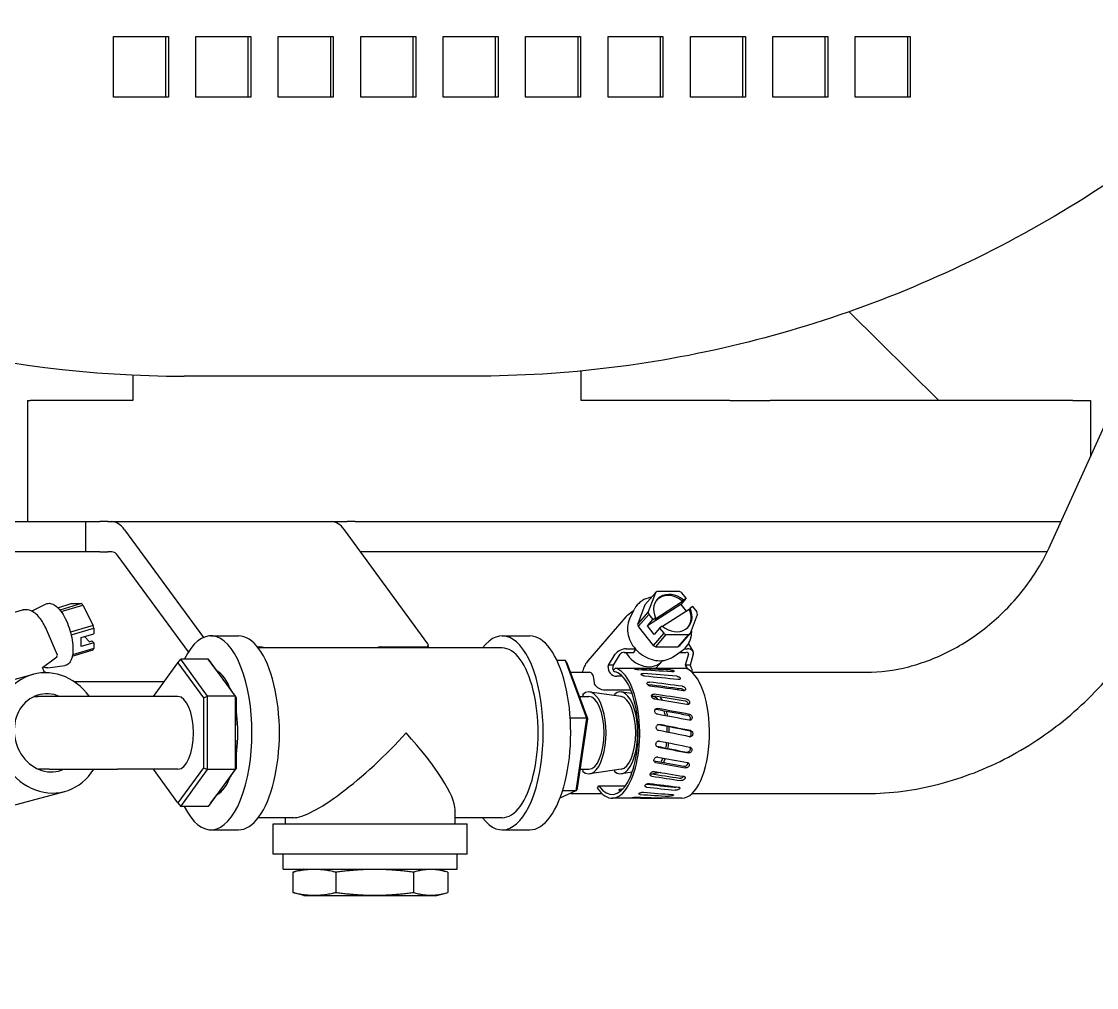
# Model space of a CAD drawing. Header units: millimetres. Extents: x -4172 to 126100, y -2 to 142133.
# Drawn here: x 100398.2 to 100575.4, y 43460.7 to 43620.1 of the extents above; entities that cross this region are included whole.
import ezdxf

# ---------------------------------------------------------------- set-up
doc = ezdxf.new("R2010")
doc.units = ezdxf.units.MM
doc.header["$LTSCALE"] = 100
doc.layers.add('Visible', color=7, linetype='Continuous', lineweight=25)

msp = doc.modelspace()

# ---------------------------------------------------------------- linework, layer by layer
at = {"layer": 'Visible'}
for p, q in [((100567.86, 43533.73), (100679.23, 43780.19)), ((100413.32, 43617.58), (100422.38, 43617.58)), ((100413.32, 43607.58), (100413.32, 43617.58)), ((100421.96, 43607.58), (100421.96, 43617.58)), ((100422.38, 43617.58), (100422.38, 43607.58)), ((100426.92, 43607.58), (100426.92, 43617.58)), ((100426.92, 43617.58), (100435.98, 43617.58)), ((100435.56, 43607.58), (100435.56, 43617.58)), ((100435.98, 43617.58), (100435.98, 43607.58)), ((100440.51, 43617.58), (100449.57, 43617.58)), ((100440.51, 43607.58), (100440.51, 43617.58)), ((100449.15, 43607.58), (100449.15, 43617.58)), ((100449.57, 43617.58), (100449.57, 43607.58)), ((100454.11, 43617.58), (100463.17, 43617.58)), ((100454.11, 43607.58), (100454.11, 43617.58)), ((100462.75, 43607.58), (100462.75, 43617.58)), ((100463.17, 43617.58), (100463.17, 43607.58)), ((100467.7, 43617.58), (100476.76, 43617.58)), ((100467.7, 43607.58), (100467.7, 43617.58)), ((100476.34, 43607.58), (100476.34, 43617.58)), ((100476.76, 43617.58), (100476.76, 43607.58)), ((100481.29, 43617.58), (100490.36, 43617.58)), ((100481.29, 43607.58), (100481.29, 43617.58)), ((100489.94, 43607.58), (100489.94, 43617.58)), ((100490.36, 43617.58), (100490.36, 43607.58)), ((100494.89, 43607.58), (100494.89, 43617.58)), ((100494.89, 43617.58), (100503.95, 43617.58)), ((100503.53, 43607.58), (100503.53, 43617.58)), ((100503.95, 43617.58), (100503.95, 43607.58)), ((100508.48, 43607.58), (100508.48, 43617.58)), ((100508.48, 43617.58), (100517.55, 43617.58)), ((100517.12, 43607.58), (100517.12, 43617.58)), ((100517.55, 43617.58), (100517.55, 43607.58)), ((100522.08, 43607.58), (100522.08, 43617.58)), ((100522.08, 43617.58), (100531.14, 43617.58)), ((100530.72, 43607.58), (100530.72, 43617.58)), ((100531.14, 43617.58), (100531.14, 43607.58)), ((100535.67, 43617.58), (100544.74, 43617.58)), ((100535.67, 43607.58), (100535.67, 43617.58)), ((100544.31, 43607.58), (100544.31, 43617.58)), ((100544.74, 43617.58), (100544.74, 43607.58)), ((100422.38, 43607.58), (100413.32, 43607.58)), ((100435.98, 43607.58), (100426.92, 43607.58)), ((100449.57, 43607.58), (100440.51, 43607.58)), ((100463.17, 43607.58), (100454.11, 43607.58)), ((100476.76, 43607.58), (100467.7, 43607.58)), ((100490.36, 43607.58), (100481.29, 43607.58)), ((100503.95, 43607.58), (100494.89, 43607.58)), ((100517.55, 43607.58), (100508.48, 43607.58)), ((100531.14, 43607.58), (100522.08, 43607.58)), ((100544.74, 43607.58), (100535.67, 43607.58)), ((100534.66, 43572.21), (100549.45, 43557.58)), ((100490.47, 43557.58), (100490.47, 43562.43)), ((100416.51, 43561.78), (100416.51, 43557.58)), ((100472.73, 43561.58), (100424.97, 43561.58)), ((100399.14, 43557.58), (100399.6, 43557.58)), ((100399.14, 43557.58), (100399.14, 43537.58)), ((100416.51, 43557.58), (100399.6, 43557.58)), ((100514.98, 43557.58), (100490.47, 43557.58)), ((100514.98, 43557.58), (100521.62, 43557.58)), ((100571.55, 43557.58), (100521.62, 43557.58)), ((100571.55, 43557.58), (100574.43, 43557.58)), ((100574.43, 43557.58), (100574.43, 43548.27)), ((100293.07, 43537.58), (100408.17, 43537.58)), ((100408.17, 43537.58), (100408.75, 43537.58)), ((100408.75, 43537.58), (100411.08, 43537.58)), ((100408.75, 43532.58), (100408.75, 43537.58)), ((100412.41, 43537.58), (100411.08, 43537.58)), ((100412.41, 43537.58), (100413.04, 43537.58)), ((100413.04, 43537.58), (100449.29, 43537.58)), ((100449.29, 43537.58), (100451.86, 43537.58)), ((100453.19, 43537.58), (100451.86, 43537.58)), ((100453.19, 43537.58), (100453.97, 43537.58)), ((100453.97, 43537.58), (100455.3, 43537.58)), ((100455.3, 43537.58), (100569.6, 43537.58)), ((100415.15, 43536.24), (100428.16, 43518.47)), ((100465.19, 43517.41), (100451.41, 43536.24)), ((100408.17, 43532.58), (100293.07, 43532.58)), ((100408.75, 43532.58), (100408.17, 43532.58)), ((100411.08, 43532.58), (100408.75, 43532.58)), ((100411.08, 43532.58), (100412.41, 43532.58)), ((100413.04, 43532.58), (100412.41, 43532.58)), ((100455.3, 43532.58), (100454.08, 43532.58)), ((100567.32, 43532.58), (100455.3, 43532.58)), ((100425.67, 43516.09), (100414.1, 43531.91)), ((100500.95, 43523.84), (100502.69, 43525.85)), ((100502.69, 43525.85), (100501.51, 43522.72)), ((100506.67, 43526.06), (100503.02, 43526.06)), ((100507.77, 43524.97), (100507.08, 43525.85)), ((100399.83, 43522.83), (100402.24, 43524)), ((100404.13, 43523.39), (100406.36, 43524.06)), ((100408.06, 43524.06), (100404.49, 43522.99)), ((100404.68, 43522.75), (100408.29, 43523.83)), ((100406.36, 43524.06), (100408.06, 43524.06)), ((100408.29, 43523.83), (100409.97, 43520.47)), ((100500.95, 43523.84), (100499.78, 43520.7)), ((100506.88, 43523.93), (100501.39, 43520.38)), ((100502.58, 43521.52), (100507.16, 43524.49)), ((100507.77, 43524.97), (100506.88, 43523.93)), ((100506.88, 43523.93), (100507.77, 43522.8)), ((100507.16, 43524.49), (100507.32, 43524.68)), ((100507.32, 43524.68), (100507.77, 43524.97)), ((100508.42, 43523.3), (100508.25, 43523.11)), ((100508.87, 43523.59), (100508.42, 43523.3)), ((100509.56, 43522.72), (100508.87, 43523.59)), ((100398.28, 43522.98), (100383.84, 43518.64)), ((100497.84, 43521.89), (100491.57, 43514.62)), ((100498.44, 43521.49), (100499.2, 43523.07)), ((100501.51, 43522.72), (100499.78, 43520.7)), ((100499.87, 43520.28), (100501.6, 43522.29)), ((100501.6, 43522.29), (100502.29, 43521.42)), ((100502.29, 43521.42), (100502.74, 43521.71)), ((100502.74, 43521.71), (100502.58, 43521.52)), ((100508.25, 43523.11), (100503.89, 43520.28)), ((100508.47, 43519.16), (100509.65, 43522.29)), ((100404.07, 43515.56), (100402.27, 43519.78)), ((100409.97, 43520.47), (100406.24, 43519.35)), ((100406.35, 43518.89), (100410.08, 43520.01)), ((100410.08, 43520.01), (100410.08, 43519.07)), ((100499.87, 43520.28), (100502.34, 43517.15)), ((100501.39, 43520.38), (100502.29, 43521.42)), ((100502.49, 43518.99), (100501.39, 43520.38)), ((100503.38, 43520.03), (100502.49, 43518.99)), ((100503.83, 43520.33), (100503.38, 43520.03)), ((100503.38, 43520.03), (100504.07, 43519.16)), ((100408, 43516.96), (100408.01, 43518.45)), ((100408.01, 43518.45), (100410.08, 43519.07)), ((100408.55, 43518.61), (100409.38, 43517.78)), ((100409.38, 43517.78), (100409.75, 43517.9)), ((100409.75, 43517.9), (100410.07, 43517.58)), ((100429.4, 43518.74), (100433.93, 43518.74)), ((100477.44, 43518.74), (100481.97, 43518.74)), ((100504.07, 43519.16), (100502.34, 43517.15)), ((100502.76, 43516.93), (100504.49, 43518.95)), ((100504.49, 43518.95), (100508.14, 43518.95)), ((100508.14, 43518.95), (100506.41, 43516.93)), ((100506.73, 43517.15), (100508.47, 43519.16)), ((100406.53, 43515.39), (100409.95, 43516.42)), ((100410.06, 43516.64), (100406.57, 43515.6)), ((100410.07, 43517.58), (100408, 43516.96)), ((100410.07, 43517.58), (100410.06, 43516.64)), ((100437.08, 43516.91), (100437.46, 43516.91)), ((100477.44, 43516.74), (100437.21, 43516.74)), ((100457.4, 43516.91), (100464.65, 43516.91)), ((100465.25, 43517.17), (100465.15, 43516.74)), ((100497.88, 43516.6), (100499.38, 43516.6)), ((100499.14, 43516.02), (100499.45, 43516.52)), ((100502.76, 43516.93), (100506.41, 43516.93)), ((100505.63, 43515.29), (100507.08, 43516.28)), ((100507.48, 43516.6), (100507.98, 43516.6)), ((100508.14, 43517.41), (100508.89, 43516.2)), ((100401.63, 43513.53), (100403.54, 43514.93)), ((100423.96, 43514.29), (100424.42, 43514.87)), ((100428.85, 43508.81), (100424.42, 43514.87)), ((100428.95, 43514.87), (100424.42, 43514.87)), ((100428.95, 43514.87), (100433.39, 43508.81)), ((100429.4, 43514.29), (100428.95, 43514.87)), ((100486.43, 43514.75), (100487.79, 43514.75)), ((100487.79, 43514.75), (100491.31, 43505.17)), ((100488.17, 43514.21), (100487.79, 43514.75)), ((100494.98, 43513.9), (100496.08, 43515.7)), ((100495.78, 43513.9), (100496.88, 43515.7)), ((100497.53, 43516.02), (100499.14, 43516.02)), ((100502.79, 43513.43), (100503.79, 43514.59)), ((100506.7, 43516.02), (100507.8, 43516.02)), ((100508.15, 43515.7), (100507.62, 43513.9)), ((100508.95, 43515.7), (100508.41, 43513.9)), ((100401.75, 43513.26), (100401.63, 43513.53)), ((100402.5, 43513.48), (100405.28, 43513.84)), ((100419.9, 43508.74), (100423.96, 43514.29)), ((100423.96, 43514.29), (100428.19, 43508.52)), ((100430.37, 43512.97), (100429.4, 43514.29)), ((100491.53, 43505.06), (100488.17, 43514.21)), ((100488.7, 43512.74), (100491.77, 43512.74)), ((100494.93, 43513.65), (100494.98, 43513.9)), ((100495.78, 43513.9), (100494.98, 43513.9)), ((100495.67, 43513.37), (100495.78, 43513.9)), ((100495.76, 43513.01), (100496.12, 43513.43)), ((100496.12, 43513.43), (100507.63, 43513.43)), ((100507.62, 43513.9), (100507.94, 43513.37)), ((100508.41, 43513.9), (100507.62, 43513.9)), ((100508.41, 43513.9), (100508.57, 43513.65)), ((100508.76, 43512.74), (100537.49, 43512.74)), ((100396.5, 43511.44), (100400.12, 43512.4)), ((100406.77, 43511.23), (100421.72, 43511.23)), ((100497.26, 43512.07), (100496.32, 43512.07)), ((100433.63, 43508.52), (100432.66, 43509.84)), ((100497.08, 43508.73), (100491.88, 43509.48)), ((100498.66, 43509.78), (100494.34, 43509.78)), ((100498.87, 43509.23), (100497.09, 43509.48)), ((100506.54, 43510.05), (100506.53, 43510.03)), ((100402.7, 43508.74), (100400.86, 43508.74)), ((100413.99, 43508.74), (100402.7, 43508.74)), ((100423.96, 43508.74), (100413.99, 43508.74)), ((100428.19, 43508.52), (100428.85, 43508.81)), ((100428.19, 43508.52), (100428.19, 43496.97)), ((100433.39, 43508.81), (100428.85, 43508.81)), ((100428.85, 43496.68), (100428.85, 43508.81)), ((100433.39, 43508.81), (100433.39, 43496.68)), ((100433.63, 43508.52), (100433.39, 43508.81)), ((100433.63, 43505.87), (100433.63, 43508.52)), ((100490.17, 43508.74), (100491.71, 43508.74)), ((100502.29, 43508.73), (100502.08, 43508.76)), ((100491.31, 43505.17), (100488.65, 43505.17)), ((100491.31, 43505.17), (100489.57, 43493.16)), ((100489.86, 43493.6), (100491.53, 43505.06)), ((100491.53, 43505.06), (100491.31, 43505.17)), ((100433.63, 43496.97), (100433.63, 43499.62)), ((100402.7, 43496.74), (100400.95, 43496.74)), ((100402.7, 43496.74), (100413.99, 43496.74)), ((100423.96, 43496.74), (100413.99, 43496.74)), ((100423.96, 43491.2), (100419.9, 43496.74)), ((100428.19, 43496.97), (100423.96, 43491.2)), ((100424.42, 43490.62), (100428.85, 43496.68)), ((100428.19, 43496.97), (100428.85, 43496.68)), ((100433.39, 43496.68), (100428.85, 43496.68)), ((100433.39, 43496.68), (100428.95, 43490.62)), ((100432.66, 43495.65), (100433.63, 43496.97)), ((100433.63, 43496.97), (100433.39, 43496.68)), ((100490.32, 43496.74), (100491.71, 43496.74)), ((100497.08, 43496.76), (100491.88, 43496.01)), ((100498.87, 43496.26), (100497.09, 43496.01)), ((100503.61, 43496.2), (100502.31, 43496.01)), ((100369.89, 43483.63), (100405.28, 43493.08)), ((100489.57, 43493.16), (100486.96, 43491.96)), ((100489.57, 43493.16), (100487.38, 43493.16)), ((100489.86, 43493.6), (100489.57, 43493.16)), ((100493.38, 43493.99), (100497.74, 43493.99)), ((100503.88, 43493.99), (100504.89, 43493.99)), ((100429.4, 43491.2), (100430.37, 43492.52)), ((100488.67, 43492.74), (100493.87, 43492.74)), ((100503.27, 43491.97), (100495.56, 43491.97)), ((100507.07, 43491.97), (100504.15, 43491.97)), ((100508.76, 43492.74), (100537.49, 43492.74)), ((100423.96, 43491.2), (100424.42, 43490.62)), ((100428.95, 43490.62), (100424.42, 43490.62)), ((100429.4, 43491.2), (100428.95, 43490.62)), ((100469.68, 43487.74), (100469.68, 43490.06)), ((100443, 43488.74), (100437.21, 43488.74)), ((100441.68, 43487.74), (100441.68, 43488.74)), ((100477.44, 43488.74), (100469.68, 43488.74)), ((100429.4, 43486.74), (100433.93, 43486.74)), ((100439.68, 43487.74), (100471.68, 43487.74)), ((100439.68, 43482.74), (100439.68, 43487.74)), ((100471.68, 43482.74), (100471.68, 43487.74)), ((100477.44, 43486.74), (100481.97, 43486.74)), ((100471.68, 43482.74), (100439.68, 43482.74)), ((100441.33, 43480.24), (100441.33, 43482.74)), ((100470.03, 43480.24), (100470.03, 43482.74)), ((100441.33, 43480.24), (100470.03, 43480.24)), ((100442.88, 43479.75), (100442.88, 43476.42)), ((100444.7, 43480.24), (100443.29, 43479.87)), ((100450, 43479.75), (100450, 43476.42)), ((100462.81, 43479.75), (100462.81, 43476.42)), ((100466.67, 43480.24), (100468.08, 43479.87)), ((100468.49, 43479.75), (100468.49, 43476.42)), ((100444.7, 43475.93), (100443.29, 43476.3)), ((100444.7, 43475.93), (100466.67, 43475.93)), ((100466.67, 43475.93), (100468.08, 43476.3))]:
    msp.add_line(p, q, dxfattribs=at)
for centre, major_axis, ratio, start_param, end_param in [((100372.63, 43717.58), (531.28, 0), 0.906308, 1.669607, 7.667492), ((100372.63, 43717.58), (525.76, 0), 0.906308, 1.622486, 7.735357), ((100424.97, 43783.4), (0, -221.82), 0.906308, 5.826015, 6.283185), ((100413.04, 43527.58), (0, 10), 0.422618, 5.759587, 6.283185), ((100449.29, 43527.58), (0, 10), 0.422618, 5.759587, 6.283185), ((100413.04, 43527.58), (0, 5), 0.422618, 5.759587, 6.283185), ((100505.58, 43522.5), (-2.6, 2.24), 0.81373, 4.741526, 7.358608), ((100505.58, 43522.5), (-3.37, 2.9), 0.81373, 5.996777, 6.103357), ((100505.41, 43522.31), (-2.6, 2.24), 0.81373, 4.741526, 6.238196), ((100505.58, 43522.5), (-3.37, 2.9), 0.81373, 4.949579, 5.05616), ((100408.15, 43520.24), (1.28, -4.26), 0.40781, 2.44295, 2.549531), ((100505.58, 43522.5), (2.6, -2.24), 0.81373, 4.741526, 7.358608), ((100505.58, 43522.5), (3.37, -2.9), 0.81373, 3.902382, 4.008962), ((100505.41, 43522.31), (2.6, -2.24), 0.81373, 0.044989, 1.075423), ((100505.58, 43522.5), (-3.37, 2.9), 0.81373, 3.902382, 4.008962), ((100408.15, 43520.24), (1.28, -4.26), 0.40781, 1.395753, 1.502334), ((100429.4, 43502.74), (0, 16), 0.422618, 2.430689, 6.994089), ((100477.44, 43502.74), (0, 16), 0.422618, 2.636232, 6.788546), ((100503.84, 43520.49), (3.37, -2.9), 0.81373, 3.902382, 4.008962), ((100433.93, 43502.74), (0, -16), 0.422618, 0, 3.141593), ((100481.97, 43502.74), (0, -16), 0.422618, 0, 3.141593), ((100505.58, 43522.5), (3.37, -2.9), 0.81373, 4.949579, 5.05616), ((100505.58, 43522.5), (3.37, -2.9), 0.81373, 5.996777, 6.103357), ((100408.15, 43520.24), (1.28, -4.26), 0.40781, 0.348555, 0.455136), ((100437.83, 43516.41), (-0.971, 0.237), 0.453154, 4.36956, 5.206318), ((100457.76, 43516.41), (-0.971, 0.237), 0.453154, 5.206318, 6.043077), ((100464.28, 43517.41), (0.971, -0.237), 0.453154, 5.206318, 6.777115), ((100477.44, 43502.74), (0, -14), 0.422618, 0, 3.141593), ((100497.33, 43515.7), (-1.33, -0.53), 0.546231, 4.078497, 5.649293), ((100503.84, 43520.49), (3.37, -2.9), 0.81373, 4.949579, 5.05616), ((100503.84, 43520.49), (3.37, -2.9), 0.81373, 5.996777, 6.103357), ((100507.71, 43515.7), (-1.25, -0.35), 0.664408, 2.745776, 4.316573), ((100402.96, 43514.93), (1.11, 0.64), 0.248333, 5.114673, 6.251815), ((100497.33, 43515.7), (-0.479, -0.192), 0.546231, 4.078497, 5.649293), ((100500.9, 43517.08), (2.89, -2.49), 0.81373, 4.26974, 6.313446), ((100507.71, 43515.7), (-0.451, -0.125), 0.664408, 2.745776, 4.316573), ((100261.42, 43717.58), (0, -461), 0.906308, 6.222547, 7.393159), ((100253.81, 43717.58), (0, -476.5), 0.906308, 0.1244, 1.126059), ((100402.7, 43502.74), (2.58, -9.66), 0.87513, 1.990513, 6.974828), ((100401.36, 43512.79), (-0.36, 1.22), 0.40781, 4.486724, 4.979445), ((100398.47, 43502.74), (0, 10.77), 0.906308, 5.883313, 5.925422), ((100438.46, 43502.74), (8.23, -10.48), 0.018891, 3.347291, 3.953422), ((100429.4, 43502.74), (0, 10.48), 0.422618, 5.456521, 6.062652), ((100488.44, 43502.74), (3.53, 9.97), 0.231745, 5.76654, 6.365191), ((100495.56, 43502.74), (0, 10.77), 0.422618, 2.57296, 6.159369), ((100495.56, 43502.74), (0, 10.16), 0.422618, 2.608731, 6.14171), ((100496.08, 43513.21), (-0.962, 0.829), 0.81373, 0.42527, 2.384876), ((100496.08, 43513.21), (-0.346, 0.298), 0.81373, 0.42527, 2.384876), ((100503.91, 43502.74), (-58.43, 2.73), 0.178308, 4.699296, 4.793773), ((100498.73, 43502.74), (-58.43, 2.73), 0.178308, 4.606322, 4.700799), ((100507.07, 43502.74), (0, -10.77), 0.422618, 0, 3.017776), ((100507.59, 43513.21), (0.346, -0.298), 0.81373, 1.019714, 1.202889), ((100507.59, 43513.21), (0.962, -0.829), 0.81373, 0.407085, 1.202889), ((100503.91, 43502.74), (-58.01, 5.14), 0.163149, 4.686957, 4.781434), ((100498.73, 43502.74), (-58.01, 5.14), 0.163149, 4.593983, 4.68846), ((100503.91, 43502.74), (-57.36, 7.24), 0.138962, 4.673604, 4.768081), ((100402.7, 43502.74), (1.68, -6.28), 0.87513, 2.536484, 6.428858), ((100491.71, 43502.74), (0, 6.75), 0.422618, 2.797333, 6.627445), ((100487.48, 43502.74), (0, 10), 0.422618, 5.35589, 5.400909), ((100496.92, 43502.74), (0, 6.75), 0.422618, 2.797333, 6.627445), ((100492.7, 43502.74), (0, 10), 0.422618, 5.373443, 5.400909), ((100503.91, 43502.74), (54.11, -6.83), 0.138962, 1.531967, 1.63213), ((100498.73, 43502.74), (-57.36, 7.24), 0.138962, 4.58063, 4.675107), ((100503.91, 43502.74), (-56.5, 8.93), 0.106659, 4.659417, 4.753894), ((100423.96, 43502.74), (0, 6), 0.422618, 3.141593, 6.283185), ((100491.71, 43502.74), (0, 6), 0.422618, 3.141593, 6.283185), ((100496.92, 43502.74), (0, 6), 0.422618, 3.202453, 6.222325), ((100503.91, 43502.74), (53.3, -8.42), 0.106659, 1.517779, 1.617943), ((100502.13, 43502.74), (0, 6), 0.422618, 5.856078, 6.222325), ((100498.73, 43502.74), (-56.5, 8.93), 0.106659, 4.566443, 4.66092), ((100502.13, 43502.74), (0, -6.75), 0.422618, 2.485046, 2.629783), ((100438.46, 43502.74), (0, 10.48), 0.483689, 1.267731, 1.873862), ((100429.4, 43502.74), (0, 10.48), 0.422618, 4.409324, 5.015454), ((100503.91, 43502.74), (52.35, -9.53), 0.067384, 1.503546, 1.60371), ((100498.73, 43502.74), (-55.49, 10.1), 0.067384, 4.55221, 4.646687), ((100503.91, 43502.74), (-55.49, 10.1), 0.067384, 4.645184, 4.739661), ((100502.13, 43502.74), (0, -6), 0.422618, 2.060144, 2.213835), ((100502.13, 43502.74), (0, -6.75), 0.422618, 1.990595, 2.120148), ((100503.91, 43502.74), (51.3, -10.09), 0.022512, 1.49068, 1.59053), ((100503.91, 43502.74), (-54.38, 10.7), 0.022512, 4.632318, 4.726794), ((100502.13, 43502.74), (0, -6), 0.422618, 1.586713, 1.747959), ((100502.13, 43502.74), (0, -6.75), 0.422618, 1.575576, 1.718482), ((100455.68, 43502.74), (-13.67, -13.67), 0.221695, 0.218166, 1.788963), ((100455.68, 43502.74), (-13.67, 13.67), 0.221695, 3.359759, 4.494223), ((100498.73, 43502.74), (-54.38, 10.7), 0.022512, 4.539344, 4.63382), ((100498.73, 43502.74), (50.21, -10.07), 0.026252, 4.801024, 4.90059), ((100498.73, 43502.74), (-53.23, 10.68), 0.026252, 1.658879, 1.753356), ((100503.91, 43502.74), (-53.23, 10.68), 0.026252, 1.565905, 1.660382), ((100502.13, 43502.74), (0, -6), 0.422618, 1.139748, 1.302949), ((100502.13, 43502.74), (0, -6.75), 0.422618, 1.179759, 1.323532), ((100503.91, 43502.74), (-52.11, 10), 0.076644, 1.569625, 1.664102), ((100502.13, 43502.74), (0, -6), 0.422618, 0.636827, 0.806688), ((100502.13, 43502.74), (0, -6.75), 0.422618, 0.757069, 0.894235), ((100487.48, 43502.74), (0, 10), 0.422618, 4.023869, 4.068888), ((100498.73, 43502.74), (49.16, -9.44), 0.076644, 4.804147, 4.90431), ((100498.73, 43502.74), (-52.11, 10), 0.076644, 1.662599, 1.757076), ((100438.46, 43502.74), (8.23, 10.48), 0.018891, 2.329763, 2.935894), ((100429.4, 43502.74), (0, -10.48), 0.422618, 0.220533, 0.826664), ((100492.7, 43502.74), (0, 10), 0.422618, 4.023869, 4.051335), ((100502.13, 43502.74), (0, -6.75), 0.422618, 6.189927, 6.586003), ((100498.73, 43502.74), (-48.22, 8.16), 0.125524, 1.657873, 1.758037), ((100498.73, 43502.74), (51.11, -8.65), 0.125524, 4.799511, 4.893988), ((100503.91, 43502.74), (51.11, -8.65), 0.125524, 4.706537, 4.801014), ((100491.34, 43502.74), (0, 10), 0.422618, 3.575125, 3.646666), ((100498.73, 43502.74), (-47.08, -4.69), 0.191483, 1.513513, 1.522627), ((100498.73, 43502.74), (50.3, -6.64), 0.168619, 4.784325, 4.878802), ((100498.73, 43502.74), (-47.45, 6.26), 0.168619, 1.645962, 1.742851), ((100503.91, 43502.74), (50.3, -6.64), 0.168619, 4.691351, 4.785828), ((100507.07, 43502.74), (0, -10.16), 0.422618, 5.750393, 5.77354), ((100498.73, 43502.74), (49.49, -1.04), 0.216581, 4.72391, 4.818387), ((100503.91, 43502.74), (49.49, -1.04), 0.216581, 4.630936, 4.725413), ((100498.73, 43502.74), (49.75, -4.04), 0.200681, 4.758237, 4.852714), ((100503.91, 43502.74), (49.75, -4.04), 0.200681, 4.665263, 4.75974)]:
    msp.add_ellipse(centre, major_axis=major_axis, ratio=ratio, start_param=start_param, end_param=end_param, dxfattribs=at)
for points, knots in [([(100580.74, 43595.77), (100574.34, 43591.35), (100567.7, 43587.31), (100554.05, 43580.08), (100547.03, 43576.88), (100532.7, 43571.37), (100525.39, 43569.05), (100510.57, 43565.33), (100503.06, 43563.92), (100487.94, 43562.05), (100480.34, 43561.58), (100472.73, 43561.58)], [1.0113043, 1.0113043, 1.0113043, 1.0113043, 1.1232027, 1.1232027, 1.2351011, 1.2351011, 1.3469995, 1.3469995, 1.4588979, 1.4588979, 1.5707963, 1.5707963, 1.5707963, 1.5707963]), ([(100537.49, 43512.74), (100539.74, 43512.74), (100542.09, 43513.04), (100546.85, 43514.27), (100549.25, 43515.2), (100553.9, 43517.65), (100556.14, 43519.17), (100560.26, 43522.7), (100562.15, 43524.7), (100565.41, 43529.03), (100566.79, 43531.35), (100567.86, 43533.73)], [4.712389, 4.712389, 4.712389, 4.712389, 4.97087, 4.97087, 5.229351, 5.229351, 5.487832, 5.487832, 5.746313, 5.746313, 6.004794, 6.004794, 6.004794, 6.004794]), ([(100502.06, 43525.12), (100501.86, 43525.09), (100501.67, 43525.04), (100501.01, 43524.84), (100500.58, 43524.62), (100499.85, 43524.04), (100499.54, 43523.68), (100499.27, 43523.21), (100499.24, 43523.14), (100499.2, 43523.07)], [8.0103776, 8.0103776, 8.0103776, 8.0103776, 8.1390585, 8.1390585, 8.4566189, 8.4566189, 8.7698803, 8.7698803, 8.8222708, 8.8222708, 8.8222708, 8.8222708]), ([(100537.49, 43492.74), (100541.5, 43492.74), (100545.53, 43493.27), (100553.41, 43495.31), (100557.26, 43496.81), (100564.57, 43500.67), (100568.02, 43503.03), (100574.36, 43508.44), (100577.24, 43511.5), (100582.25, 43518.14), (100584.39, 43521.73), (100586.09, 43525.49)], [4.712389, 4.712389, 4.712389, 4.712389, 4.97087, 4.97087, 5.229351, 5.229351, 5.487832, 5.487832, 5.746313, 5.746313, 6.004794, 6.004794, 6.004794, 6.004794]), ([(100402.24, 43524), (100402.45, 43524.11), (100402.69, 43524.14), (100403.2, 43524.05), (100403.46, 43523.93), (100404.02, 43523.53), (100404.31, 43523.23), (100404.87, 43522.5), (100405.14, 43522.07), (100405.62, 43521.12), (100405.83, 43520.61), (100406.19, 43519.55), (100406.34, 43519), (100406.55, 43517.92), (100406.62, 43517.39), (100406.66, 43516.4), (100406.63, 43515.93), (100406.48, 43515.11), (100406.36, 43514.75), (100406.01, 43514.2), (100405.79, 43513.99), (100405.44, 43513.87), (100405.36, 43513.85), (100405.28, 43513.84)], [1.381997, 1.381997, 1.381997, 1.381997, 1.645854, 1.645854, 1.93616, 1.93616, 2.271657, 2.271657, 2.603858, 2.603858, 2.931083, 2.931083, 3.256586, 3.256586, 3.582563, 3.582563, 3.911508, 3.911508, 4.246721, 4.246721, 4.569372, 4.569372, 4.657682, 4.657682, 4.657682, 4.657682]), ([(100402.27, 43519.78), (100402.12, 43520.15), (100401.94, 43520.5), (100401.56, 43521.16), (100401.35, 43521.46), (100400.91, 43522.02), (100400.67, 43522.26), (100400.13, 43522.68), (100399.82, 43522.86), (100399.15, 43523.06), (100398.79, 43523.09), (100398.38, 43523.01), (100398.33, 43522.99), (100398.28, 43522.98)], [3.530402, 3.530402, 3.530402, 3.530402, 3.79115, 3.79115, 4.051898, 4.051898, 4.312646, 4.312646, 4.573394, 4.573394, 4.801176, 4.801176, 4.834142, 4.834142, 4.834142, 4.834142]), ([(100497.84, 43521.89), (100498.15, 43522.25), (100498.53, 43522.56), (100499, 43522.82), (100499.06, 43522.85), (100499.11, 43522.88)], [3.955672, 3.955672, 3.955672, 3.955672, 4.2456497, 4.2456497, 4.2818487, 4.2818487, 4.2818487, 4.2818487]), ([(100498.44, 43521.49), (100498.25, 43521.11), (100498.13, 43520.68), (100498.05, 43519.79), (100498.09, 43519.32), (100498.31, 43518.39), (100498.49, 43517.93), (100499, 43517.05), (100499.32, 43516.64), (100500.06, 43515.91), (100500.48, 43515.59), (100501.38, 43515.08), (100501.86, 43514.89), (100502.83, 43514.66), (100503.32, 43514.62), (100504.25, 43514.7), (100504.7, 43514.81), (100505.29, 43515.08), (100505.47, 43515.18), (100505.63, 43515.29)], [2.539085, 2.539085, 2.539085, 2.539085, 2.852366, 2.852366, 3.170575, 3.170575, 3.492885, 3.492885, 3.817019, 3.817019, 4.141644, 4.141644, 4.466126, 4.466126, 4.789583, 4.789583, 5.110085, 5.110085, 5.257534, 5.257534, 5.257534, 5.257534]), ([(100507.08, 43516.28), (100507.46, 43516.55), (100507.79, 43516.88), (100508.31, 43517.66), (100508.49, 43518.09), (100508.67, 43518.93), (100508.7, 43519.32), (100508.68, 43519.72)], [5.2575338, 5.2575338, 5.2575338, 5.2575338, 5.5713698, 5.5713698, 5.88425, 5.88425, 6.1345963, 6.1345963, 6.1345963, 6.1345963]), ([(100491.57, 43514.62), (100491.48, 43514.51), (100491.39, 43514.4), (100491.23, 43514.17), (100491.16, 43514.05), (100491.02, 43513.8), (100490.96, 43513.67), (100490.85, 43513.41), (100490.8, 43513.28), (100490.72, 43513.01), (100490.68, 43512.88), (100490.66, 43512.74)], [2.3275133, 2.3275133, 2.3275133, 2.3275133, 2.4125672, 2.4125672, 2.4976212, 2.4976212, 2.5826752, 2.5826752, 2.6677291, 2.6677291, 2.7511477, 2.7511477, 2.7511477, 2.7511477]), ([(100402.5, 43513.48), (100402.28, 43513.45), (100402.06, 43513.49), (100401.82, 43513.6), (100401.79, 43513.61), (100401.76, 43513.62)], [4.6576817, 4.6576817, 4.6576817, 4.6576817, 4.9173376, 4.9173376, 4.9494869, 4.9494869, 4.9494869, 4.9494869]), ([(100499.89, 43513.13), (100499.86, 43513.13), (100499.82, 43513.13), (100499.72, 43513.14), (100499.65, 43513.15), (100499.53, 43513.18), (100499.47, 43513.19), (100499.37, 43513.22), (100499.33, 43513.24), (100499.28, 43513.26), (100499.26, 43513.28), (100499.26, 43513.3), (100499.27, 43513.32), (100499.32, 43513.33), (100499.35, 43513.34), (100499.44, 43513.35), (100499.5, 43513.35), (100499.58, 43513.35), (100499.61, 43513.35), (100499.64, 43513.35)], [0.0088519, 0.0088519, 0.0088519, 0.0088519, 0.019136, 0.019136, 0.0382719, 0.0382719, 0.0574166, 0.0574166, 0.0765612, 0.0765612, 0.095739, 0.095739, 0.1149168, 0.1149168, 0.1340561, 0.1340561, 0.1531954, 0.1531954, 0.1620489, 0.1620489, 0.1620489, 0.1620489]), ([(100505.16, 43513.13), (100505.19, 43513.12), (100505.23, 43513.12), (100505.33, 43513.11), (100505.4, 43513.1), (100505.52, 43513.07), (100505.58, 43513.06), (100505.67, 43513.02), (100505.71, 43513), (100505.76, 43512.96), (100505.78, 43512.94), (100505.78, 43512.9), (100505.77, 43512.88), (100505.73, 43512.85), (100505.69, 43512.83), (100505.6, 43512.82), (100505.54, 43512.81), (100505.48, 43512.81), (100505.45, 43512.81), (100505.43, 43512.81), (100505.4, 43512.81)], [0.1620473, 0.1620473, 0.1620473, 0.1620473, 0.1723314, 0.1723314, 0.1914674, 0.1914674, 0.210612, 0.210612, 0.2297566, 0.2297566, 0.2489232, 0.2489232, 0.2680898, 0.2680898, 0.2872403, 0.2872403, 0.3063908, 0.3063908, 0.3063908, 0.3152441, 0.3152441, 0.3152441, 0.3152441]), ([(100494.34, 43509.78), (100494.2, 43509.78), (100494.03, 43509.8), (100493.71, 43509.89), (100493.56, 43509.96), (100493.27, 43510.13), (100493.13, 43510.24), (100492.9, 43510.46), (100492.81, 43510.58), (100492.69, 43510.79), (100492.66, 43510.9), (100492.65, 43511)], [-0.4066013, -0.4066013, -0.4066013, -0.4066013, -0.3590983, -0.3590983, -0.3115953, -0.3115953, -0.2591686, -0.2591686, -0.206742, -0.206742, -0.1534962, -0.1534962, -0.1534962, -0.1534962]), ([(100500.95, 43512.08), (100500.92, 43512.09), (100500.88, 43512.09), (100500.78, 43512.11), (100500.72, 43512.13), (100500.6, 43512.17), (100500.54, 43512.2), (100500.45, 43512.26), (100500.41, 43512.29), (100500.37, 43512.35), (100500.35, 43512.38), (100500.35, 43512.44), (100500.36, 43512.46), (100500.41, 43512.5), (100500.45, 43512.52), (100500.54, 43512.54), (100500.6, 43512.54), (100500.68, 43512.54), (100500.71, 43512.54), (100500.74, 43512.54)], [0.0088519, 0.0088519, 0.0088519, 0.0088519, 0.019136, 0.019136, 0.0382719, 0.0382719, 0.0574166, 0.0574166, 0.0765612, 0.0765612, 0.0957278, 0.0957278, 0.1148944, 0.1148944, 0.1340449, 0.1340449, 0.1531954, 0.1531954, 0.1620487, 0.1620487, 0.1620487, 0.1620487]), ([(100501.87, 43510.44), (100501.84, 43510.44), (100501.8, 43510.45), (100501.7, 43510.48), (100501.64, 43510.51), (100501.53, 43510.57), (100501.48, 43510.61), (100501.39, 43510.69), (100501.36, 43510.74), (100501.32, 43510.82), (100501.31, 43510.87), (100501.31, 43510.95), (100501.33, 43510.99), (100501.38, 43511.04), (100501.42, 43511.07), (100501.52, 43511.1), (100501.58, 43511.11), (100501.66, 43511.11), (100501.69, 43511.11), (100501.72, 43511.11)], [0.0088519, 0.0088519, 0.0088519, 0.0088519, 0.019136, 0.019136, 0.0382719, 0.0382719, 0.0574166, 0.0574166, 0.0765612, 0.0765612, 0.0957278, 0.0957278, 0.1148944, 0.1148944, 0.1340449, 0.1340449, 0.1531954, 0.1531954, 0.1620487, 0.1620487, 0.1620487, 0.1620487]), ([(100506.22, 43512.07), (100506.25, 43512.07), (100506.29, 43512.07), (100506.39, 43512.05), (100506.46, 43512.03), (100506.57, 43511.98), (100506.63, 43511.95), (100506.72, 43511.89), (100506.76, 43511.85), (100506.8, 43511.78), (100506.81, 43511.74), (100506.81, 43511.67), (100506.8, 43511.64), (100506.75, 43511.59), (100506.71, 43511.57), (100506.61, 43511.54), (100506.56, 43511.53), (100506.5, 43511.53), (100506.47, 43511.53), (100506.44, 43511.53), (100506.41, 43511.54)], [0.1620473, 0.1620473, 0.1620473, 0.1620473, 0.1723314, 0.1723314, 0.1914674, 0.1914674, 0.210612, 0.210612, 0.2297566, 0.2297566, 0.2489344, 0.2489344, 0.2681122, 0.2681122, 0.2872515, 0.2872515, 0.3063908, 0.3063908, 0.3063908, 0.3152443, 0.3152443, 0.3152443, 0.3152443]), ([(100501.54, 43510.67), (100501.51, 43510.67), (100501.48, 43510.67), (100501.44, 43510.67), (100501.43, 43510.67), (100501.41, 43510.67)], [-0.16206276, -0.16206276, -0.16206276, -0.16206276, -0.15320907, -0.15320907, -0.14871784, -0.14871784, -0.14871784, -0.14871784]), ([(100502.58, 43508.3), (100502.55, 43508.31), (100502.52, 43508.32), (100502.42, 43508.35), (100502.36, 43508.38), (100502.26, 43508.46), (100502.21, 43508.51), (100502.14, 43508.62), (100502.11, 43508.67), (100502.08, 43508.78), (100502.07, 43508.83), (100502.09, 43508.94), (100502.11, 43508.98), (100502.17, 43509.06), (100502.21, 43509.09), (100502.31, 43509.13), (100502.37, 43509.14), (100502.46, 43509.14), (100502.48, 43509.14), (100502.51, 43509.14)], [0.0088519, 0.0088519, 0.0088519, 0.0088519, 0.019136, 0.019136, 0.0382719, 0.0382719, 0.0574166, 0.0574166, 0.0765612, 0.0765612, 0.095739, 0.095739, 0.1149168, 0.1149168, 0.1340561, 0.1340561, 0.1531954, 0.1531954, 0.1620489, 0.1620489, 0.1620489, 0.1620489]), ([(100506.53, 43510.03), (100506.46, 43509.96), (100506.37, 43509.89), (100506.25, 43509.85), (100506.24, 43509.84), (100506.24, 43509.84)], [-0.4998693, -0.4998693, -0.4998693, -0.4998693, -0.45414866, -0.45414866, -0.45183289, -0.45183289, -0.45183289, -0.45183289]), ([(100507.45, 43509.7), (100507.43, 43509.72), (100507.41, 43509.75), (100507.35, 43509.82), (100507.3, 43509.86), (100507.19, 43509.93), (100507.12, 43509.95), (100507.02, 43509.98), (100506.99, 43509.99), (100506.96, 43509.99)], [0.08538833, 0.08538833, 0.08538833, 0.08538833, 0.09579134, 0.09579134, 0.11493706, 0.11493706, 0.13407306, 0.13407306, 0.14435719, 0.14435719, 0.14435719, 0.14435719]), ([(100507.14, 43510.43), (100507.17, 43510.42), (100507.21, 43510.42), (100507.3, 43510.39), (100507.37, 43510.36), (100507.48, 43510.3), (100507.53, 43510.26), (100507.61, 43510.17), (100507.64, 43510.12), (100507.68, 43510.02), (100507.69, 43509.97), (100507.68, 43509.88), (100507.66, 43509.84), (100507.6, 43509.77), (100507.56, 43509.74), (100507.46, 43509.7), (100507.4, 43509.69), (100507.34, 43509.69), (100507.32, 43509.69), (100507.29, 43509.69), (100507.26, 43509.69)], [0.1620473, 0.1620473, 0.1620473, 0.1620473, 0.1723314, 0.1723314, 0.1914674, 0.1914674, 0.210612, 0.210612, 0.2297566, 0.2297566, 0.2489344, 0.2489344, 0.2681122, 0.2681122, 0.2872515, 0.2872515, 0.3063908, 0.3063908, 0.3063908, 0.3152443, 0.3152443, 0.3152443, 0.3152443]), ([(100400.16, 43508.7), (100400.39, 43508.73), (100400.62, 43508.74), (100400.85, 43508.74), (100400.86, 43508.74), (100400.86, 43508.74)], [8.08389827, 8.08389827, 8.08389827, 8.08389827, 8.15157933, 8.15157933, 8.15262817, 8.15262817, 8.15262817, 8.15262817]), ([(100502.29, 43508.82), (100502.26, 43508.82), (100502.23, 43508.83), (100502.16, 43508.83), (100502.12, 43508.82), (100502.08, 43508.81)], [-0.1620625, -0.1620625, -0.1620625, -0.1620625, -0.15320907, -0.15320907, -0.13859948, -0.13859948, -0.13859948, -0.13859948]), ([(100508.12, 43507.43), (100508.12, 43507.47), (100508.12, 43507.5), (100508.1, 43507.6), (100508.07, 43507.66), (100508, 43507.77), (100507.95, 43507.81), (100507.85, 43507.89), (100507.79, 43507.93), (100507.7, 43507.96), (100507.66, 43507.97), (100507.63, 43507.98)], [0.06433245, 0.06433245, 0.06433245, 0.06433245, 0.07664563, 0.07664563, 0.09579134, 0.09579134, 0.11493706, 0.11493706, 0.13407306, 0.13407306, 0.14435719, 0.14435719, 0.14435719, 0.14435719]), ([(100507.85, 43508.29), (100507.88, 43508.28), (100507.92, 43508.28), (100508.01, 43508.24), (100508.07, 43508.21), (100508.17, 43508.13), (100508.22, 43508.08), (100508.29, 43507.97), (100508.32, 43507.91), (100508.34, 43507.8), (100508.35, 43507.74), (100508.32, 43507.63), (100508.3, 43507.58), (100508.23, 43507.49), (100508.19, 43507.46), (100508.09, 43507.41), (100508.03, 43507.4), (100507.97, 43507.4), (100507.94, 43507.4), (100507.91, 43507.4), (100507.89, 43507.41)], [0.1620473, 0.1620473, 0.1620473, 0.1620473, 0.1723314, 0.1723314, 0.1914674, 0.1914674, 0.210612, 0.210612, 0.2297566, 0.2297566, 0.2489232, 0.2489232, 0.2680898, 0.2680898, 0.2872403, 0.2872403, 0.3063908, 0.3063908, 0.3063908, 0.3152441, 0.3152441, 0.3152441, 0.3152441]), ([(100503.05, 43505.81), (100503.02, 43505.82), (100502.98, 43505.83), (100502.89, 43505.87), (100502.83, 43505.9), (100502.74, 43505.99), (100502.7, 43506.04), (100502.64, 43506.16), (100502.61, 43506.23), (100502.6, 43506.35), (100502.6, 43506.41), (100502.63, 43506.53), (100502.65, 43506.58), (100502.72, 43506.67), (100502.77, 43506.7), (100502.87, 43506.75), (100502.93, 43506.76), (100503.02, 43506.76), (100503.05, 43506.76), (100503.07, 43506.76)], [0.0088519, 0.0088519, 0.0088519, 0.0088519, 0.019136, 0.019136, 0.0382719, 0.0382719, 0.0574166, 0.0574166, 0.0765612, 0.0765612, 0.0957278, 0.0957278, 0.1148944, 0.1148944, 0.1340449, 0.1340449, 0.1531954, 0.1531954, 0.1620487, 0.1620487, 0.1620487, 0.1620487]), ([(100502.83, 43506.58), (100502.8, 43506.59), (100502.77, 43506.59), (100502.71, 43506.59), (100502.69, 43506.59), (100502.66, 43506.58)], [-0.16206276, -0.16206276, -0.16206276, -0.16206276, -0.15320907, -0.15320907, -0.14393729, -0.14393729, -0.14393729, -0.14393729]), ([(100508.43, 43504.83), (100508.45, 43504.86), (100508.47, 43504.91), (100508.5, 43505.01), (100508.5, 43505.08), (100508.49, 43505.2), (100508.47, 43505.27), (100508.41, 43505.39), (100508.37, 43505.44), (100508.28, 43505.53), (100508.22, 43505.57), (100508.13, 43505.61), (100508.1, 43505.62), (100508.07, 43505.62)], [0.0434523, 0.0434523, 0.0434523, 0.0434523, 0.0574752, 0.0574752, 0.0766456, 0.0766456, 0.0957913, 0.0957913, 0.1149371, 0.1149371, 0.1340731, 0.1340731, 0.1443572, 0.1443572, 0.1443572, 0.1443572]), ([(100508.31, 43505.8), (100508.34, 43505.79), (100508.38, 43505.78), (100508.47, 43505.74), (100508.53, 43505.7), (100508.62, 43505.62), (100508.66, 43505.56), (100508.72, 43505.44), (100508.74, 43505.38), (100508.75, 43505.25), (100508.75, 43505.19), (100508.71, 43505.06), (100508.68, 43505.01), (100508.61, 43504.92), (100508.56, 43504.88), (100508.45, 43504.83), (100508.39, 43504.82), (100508.33, 43504.82), (100508.31, 43504.82), (100508.28, 43504.82), (100508.25, 43504.82)], [0.1620473, 0.1620473, 0.1620473, 0.1620473, 0.1723314, 0.1723314, 0.1914674, 0.1914674, 0.210612, 0.210612, 0.2297566, 0.2297566, 0.2489344, 0.2489344, 0.2681122, 0.2681122, 0.2872515, 0.2872515, 0.3063908, 0.3063908, 0.3063908, 0.3152443, 0.3152443, 0.3152443, 0.3152443]), ([(100503.24, 43503.12), (100503.2, 43503.13), (100503.17, 43503.14), (100503.08, 43503.18), (100503.03, 43503.22), (100502.95, 43503.31), (100502.91, 43503.37), (100502.86, 43503.49), (100502.85, 43503.56), (100502.84, 43503.69), (100502.85, 43503.76), (100502.89, 43503.88), (100502.93, 43503.94), (100503, 43504.03), (100503.05, 43504.07), (100503.16, 43504.12), (100503.22, 43504.13), (100503.31, 43504.13), (100503.34, 43504.13), (100503.36, 43504.12)], [0.0088519, 0.0088519, 0.0088519, 0.0088519, 0.019136, 0.019136, 0.0382719, 0.0382719, 0.0574166, 0.0574166, 0.0765612, 0.0765612, 0.095739, 0.095739, 0.1149168, 0.1149168, 0.1340561, 0.1340561, 0.1531954, 0.1531954, 0.1620489, 0.1620489, 0.1620489, 0.1620489]), ([(100508.31, 43502.11), (100508.32, 43502.11), (100508.32, 43502.11), (100508.38, 43502.14), (100508.44, 43502.18), (100508.52, 43502.27), (100508.56, 43502.33), (100508.61, 43502.46), (100508.62, 43502.52), (100508.62, 43502.65), (100508.61, 43502.72), (100508.56, 43502.84), (100508.53, 43502.9), (100508.44, 43502.99), (100508.39, 43503.03), (100508.3, 43503.07), (100508.27, 43503.08), (100508.24, 43503.09)], [0.0174782, 0.0174782, 0.0174782, 0.0174782, 0.0191398, 0.0191398, 0.0382795, 0.0382795, 0.0574626, 0.0574626, 0.0766456, 0.0766456, 0.0957913, 0.0957913, 0.1149371, 0.1149371, 0.1340731, 0.1340731, 0.1443572, 0.1443572, 0.1443572, 0.1443572]), ([(100508.5, 43503.11), (100508.53, 43503.1), (100508.56, 43503.09), (100508.65, 43503.05), (100508.7, 43503.01), (100508.78, 43502.92), (100508.82, 43502.87), (100508.87, 43502.74), (100508.88, 43502.67), (100508.88, 43502.54), (100508.86, 43502.48), (100508.82, 43502.35), (100508.78, 43502.29), (100508.7, 43502.2), (100508.64, 43502.16), (100508.53, 43502.11), (100508.47, 43502.1), (100508.41, 43502.1), (100508.38, 43502.1), (100508.35, 43502.1), (100508.33, 43502.11)], [0.1620473, 0.1620473, 0.1620473, 0.1620473, 0.1723314, 0.1723314, 0.1914674, 0.1914674, 0.210612, 0.210612, 0.2297566, 0.2297566, 0.2489232, 0.2489232, 0.2680898, 0.2680898, 0.2872403, 0.2872403, 0.3063908, 0.3063908, 0.3063908, 0.3152441, 0.3152441, 0.3152441, 0.3152441]), ([(100503.13, 43500.41), (100503.1, 43500.42), (100503.07, 43500.43), (100502.98, 43500.47), (100502.94, 43500.51), (100502.86, 43500.59), (100502.83, 43500.65), (100502.79, 43500.77), (100502.79, 43500.84), (100502.8, 43500.97), (100502.81, 43501.03), (100502.87, 43501.16), (100502.91, 43501.21), (100502.99, 43501.3), (100503.05, 43501.34), (100503.16, 43501.39), (100503.23, 43501.41), (100503.31, 43501.41), (100503.34, 43501.4), (100503.37, 43501.4)], [0.0088519, 0.0088519, 0.0088519, 0.0088519, 0.019136, 0.019136, 0.0382719, 0.0382719, 0.0574166, 0.0574166, 0.0765612, 0.0765612, 0.0957278, 0.0957278, 0.1148944, 0.1148944, 0.1340449, 0.1340449, 0.1531954, 0.1531954, 0.1620487, 0.1620487, 0.1620487, 0.1620487]), ([(100507.86, 43499.56), (100507.89, 43499.56), (100507.92, 43499.56), (100507.94, 43499.56), (100508, 43499.56), (100508.06, 43499.57), (100508.18, 43499.62), (100508.24, 43499.66), (100508.33, 43499.74), (100508.38, 43499.8), (100508.44, 43499.92), (100508.46, 43499.98), (100508.47, 43500.11), (100508.47, 43500.17), (100508.43, 43500.29), (100508.4, 43500.35), (100508.37, 43500.4), (100508.36, 43500.4), (100508.36, 43500.4)], [-0.0088537, -0.0088537, -0.0088537, -0.0088537, 0, 0, 0, 0.0191398, 0.0191398, 0.0382795, 0.0382795, 0.0574626, 0.0574626, 0.0766456, 0.0766456, 0.0957913, 0.0957913, 0.1149371, 0.1149371, 0.116511, 0.116511, 0.116511, 0.116511]), ([(100508.39, 43500.4), (100508.42, 43500.39), (100508.45, 43500.38), (100508.54, 43500.34), (100508.58, 43500.3), (100508.66, 43500.22), (100508.69, 43500.16), (100508.72, 43500.04), (100508.72, 43499.97), (100508.71, 43499.85), (100508.69, 43499.78), (100508.63, 43499.66), (100508.59, 43499.61), (100508.49, 43499.52), (100508.44, 43499.49), (100508.32, 43499.44), (100508.25, 43499.42), (100508.2, 43499.42), (100508.17, 43499.42), (100508.14, 43499.43), (100508.11, 43499.43)], [0.1620473, 0.1620473, 0.1620473, 0.1620473, 0.1723314, 0.1723314, 0.1914674, 0.1914674, 0.210612, 0.210612, 0.2297566, 0.2297566, 0.2489344, 0.2489344, 0.2681122, 0.2681122, 0.2872515, 0.2872515, 0.3063908, 0.3063908, 0.3063908, 0.3152443, 0.3152443, 0.3152443, 0.3152443]), ([(100502.74, 43497.85), (100502.71, 43497.86), (100502.68, 43497.86), (100502.6, 43497.9), (100502.56, 43497.94), (100502.49, 43498.02), (100502.47, 43498.07), (100502.44, 43498.18), (100502.44, 43498.24), (100502.47, 43498.36), (100502.49, 43498.42), (100502.56, 43498.54), (100502.6, 43498.59), (100502.7, 43498.67), (100502.76, 43498.71), (100502.88, 43498.76), (100502.94, 43498.77), (100503.03, 43498.77), (100503.05, 43498.77), (100503.08, 43498.76)], [0.0088519, 0.0088519, 0.0088519, 0.0088519, 0.019136, 0.019136, 0.0382719, 0.0382719, 0.0574166, 0.0574166, 0.0765612, 0.0765612, 0.095739, 0.095739, 0.1149168, 0.1149168, 0.1340561, 0.1340561, 0.1531954, 0.1531954, 0.1620489, 0.1620489, 0.1620489, 0.1620489]), ([(100507.39, 43497.25), (100507.42, 43497.24), (100507.45, 43497.24), (100507.47, 43497.24), (100507.53, 43497.24), (100507.6, 43497.25), (100507.72, 43497.29), (100507.78, 43497.33), (100507.88, 43497.4), (100507.93, 43497.45), (100508.01, 43497.56), (100508.03, 43497.62), (100508.06, 43497.72), (100508.06, 43497.77), (100508.06, 43497.82)], [-0.0088537, -0.0088537, -0.0088537, -0.0088537, 0, 0, 0, 0.0191398, 0.0191398, 0.0382795, 0.0382795, 0.0574626, 0.0574626, 0.0766456, 0.0766456, 0.0932026, 0.0932026, 0.0932026, 0.0932026]), ([(100508, 43497.84), (100508.03, 43497.83), (100508.06, 43497.82), (100508.14, 43497.79), (100508.18, 43497.75), (100508.25, 43497.67), (100508.27, 43497.62), (100508.29, 43497.51), (100508.29, 43497.45), (100508.26, 43497.34), (100508.24, 43497.28), (100508.16, 43497.17), (100508.11, 43497.12), (100508.01, 43497.05), (100507.95, 43497.01), (100507.83, 43496.97), (100507.76, 43496.96), (100507.7, 43496.96), (100507.68, 43496.96), (100507.65, 43496.96), (100507.62, 43496.97)], [0.1620473, 0.1620473, 0.1620473, 0.1620473, 0.1723314, 0.1723314, 0.1914674, 0.1914674, 0.210612, 0.210612, 0.2297566, 0.2297566, 0.2489344, 0.2489344, 0.2681122, 0.2681122, 0.2872515, 0.2872515, 0.3063908, 0.3063908, 0.3063908, 0.3152441, 0.3152441, 0.3152441, 0.3152441]), ([(100502.09, 43495.6), (100502.06, 43495.61), (100502.03, 43495.61), (100501.96, 43495.64), (100501.92, 43495.67), (100501.86, 43495.74), (100501.84, 43495.78), (100501.83, 43495.88), (100501.83, 43495.93), (100501.87, 43496.03), (100501.9, 43496.09), (100501.98, 43496.18), (100502.03, 43496.23), (100502.13, 43496.3), (100502.19, 43496.33), (100502.32, 43496.38), (100502.38, 43496.39), (100502.47, 43496.39), (100502.5, 43496.38), (100502.52, 43496.38)], [0.0088519, 0.0088519, 0.0088519, 0.0088519, 0.019136, 0.019136, 0.0382719, 0.0382719, 0.0574166, 0.0574166, 0.0765612, 0.0765612, 0.095739, 0.095739, 0.1149168, 0.1149168, 0.1340561, 0.1340561, 0.1531954, 0.1531954, 0.1620489, 0.1620489, 0.1620489, 0.1620489]), ([(100506.7, 43495.28), (100506.72, 43495.27), (100506.75, 43495.27), (100506.78, 43495.27), (100506.83, 43495.27), (100506.9, 43495.28), (100507.03, 43495.32), (100507.09, 43495.34), (100507.2, 43495.41), (100507.25, 43495.45), (100507.33, 43495.52), (100507.35, 43495.55), (100507.37, 43495.58)], [-0.00885369, -0.00885369, -0.00885369, -0.00885369, 0, 0, 0, 0.01913976, 0.01913976, 0.03827953, 0.03827953, 0.05746258, 0.05746258, 0.07069893, 0.07069893, 0.07069893, 0.07069893]), ([(100507.35, 43495.59), (100507.38, 43495.58), (100507.41, 43495.58), (100507.48, 43495.55), (100507.52, 43495.52), (100507.58, 43495.45), (100507.6, 43495.41), (100507.61, 43495.32), (100507.6, 43495.27), (100507.56, 43495.18), (100507.53, 43495.13), (100507.45, 43495.04), (100507.4, 43495), (100507.29, 43494.94), (100507.22, 43494.91), (100507.09, 43494.87), (100507.03, 43494.87), (100506.97, 43494.87), (100506.94, 43494.87), (100506.92, 43494.87), (100506.89, 43494.87)], [0.1620473, 0.1620473, 0.1620473, 0.1620473, 0.1723314, 0.1723314, 0.1914674, 0.1914674, 0.210612, 0.210612, 0.2297566, 0.2297566, 0.2489232, 0.2489232, 0.2680898, 0.2680898, 0.2872403, 0.2872403, 0.3063908, 0.3063908, 0.3063908, 0.3152441, 0.3152441, 0.3152441, 0.3152441]), ([(100496.99, 43493.16), (100496.94, 43493.18), (100496.9, 43493.19), (100496.81, 43493.23), (100496.77, 43493.26), (100496.72, 43493.31), (100496.7, 43493.33), (100496.7, 43493.38), (100496.71, 43493.4), (100496.76, 43493.44), (100496.8, 43493.45), (100496.87, 43493.47), (100496.9, 43493.47), (100496.93, 43493.48)], [-0.1117657, -0.1117657, -0.1117657, -0.1117657, -0.0957339, -0.0957339, -0.0765634, -0.0765634, -0.0574177, -0.0574177, -0.038272, -0.038272, -0.019136, -0.019136, -0.0088519, -0.0088519, -0.0088519, -0.0088519]), ([(100501.23, 43493.81), (100501.2, 43493.81), (100501.17, 43493.82), (100501.1, 43493.84), (100501.06, 43493.86), (100501.01, 43493.91), (100500.99, 43493.94), (100500.99, 43494.02), (100501, 43494.06), (100501.04, 43494.13), (100501.08, 43494.17), (100501.17, 43494.25), (100501.22, 43494.29), (100501.33, 43494.34), (100501.4, 43494.37), (100501.53, 43494.4), (100501.59, 43494.41), (100501.68, 43494.41), (100501.7, 43494.41), (100501.73, 43494.4)], [0.0088519, 0.0088519, 0.0088519, 0.0088519, 0.019136, 0.019136, 0.0382719, 0.0382719, 0.0574166, 0.0574166, 0.0765612, 0.0765612, 0.0957278, 0.0957278, 0.1148944, 0.1148944, 0.1340449, 0.1340449, 0.1531954, 0.1531954, 0.1620487, 0.1620487, 0.1620487, 0.1620487]), ([(100505.81, 43493.79), (100505.84, 43493.79), (100505.86, 43493.78), (100505.89, 43493.78), (100505.95, 43493.78), (100506.01, 43493.79), (100506.12, 43493.81), (100506.16, 43493.82), (100506.2, 43493.83)], [-0.00885343, -0.00885343, -0.00885343, -0.00885343, 0, 0, 0, 0.01915234, 0.01915234, 0.0307598, 0.0307598, 0.0307598, 0.0307598]), ([(100506.48, 43493.8), (100506.51, 43493.79), (100506.54, 43493.79), (100506.61, 43493.77), (100506.65, 43493.75), (100506.7, 43493.7), (100506.72, 43493.66), (100506.72, 43493.6), (100506.7, 43493.56), (100506.66, 43493.5), (100506.62, 43493.46), (100506.53, 43493.4), (100506.47, 43493.37), (100506.36, 43493.33), (100506.29, 43493.31), (100506.16, 43493.28), (100506.09, 43493.28), (100506.03, 43493.28), (100506.01, 43493.28), (100505.98, 43493.28), (100505.96, 43493.28)], [0.1620473, 0.1620473, 0.1620473, 0.1620473, 0.1723314, 0.1723314, 0.1914674, 0.1914674, 0.210612, 0.210612, 0.2297566, 0.2297566, 0.2489344, 0.2489344, 0.2681122, 0.2681122, 0.2872515, 0.2872515, 0.3063908, 0.3063908, 0.3063908, 0.3152443, 0.3152443, 0.3152443, 0.3152443]), ([(100499.07, 43492.01), (100499.04, 43492.01), (100499.02, 43492.01), (100498.95, 43492.02), (100498.91, 43492.02), (100498.87, 43492.03), (100498.85, 43492.04), (100498.86, 43492.05), (100498.88, 43492.06), (100498.93, 43492.08), (100498.97, 43492.09), (100499.07, 43492.1), (100499.13, 43492.11), (100499.25, 43492.13), (100499.32, 43492.13), (100499.45, 43492.14), (100499.52, 43492.15), (100499.6, 43492.15), (100499.63, 43492.15), (100499.66, 43492.14)], [0.0088519, 0.0088519, 0.0088519, 0.0088519, 0.019136, 0.019136, 0.0382719, 0.0382719, 0.0574166, 0.0574166, 0.0765612, 0.0765612, 0.0957278, 0.0957278, 0.1148944, 0.1148944, 0.1340449, 0.1340449, 0.1531954, 0.1531954, 0.1620487, 0.1620487, 0.1620487, 0.1620487]), ([(100500.2, 43492.59), (100500.17, 43492.59), (100500.14, 43492.59), (100500.07, 43492.6), (100500.03, 43492.62), (100499.99, 43492.65), (100499.97, 43492.67), (100499.98, 43492.71), (100499.99, 43492.74), (100500.04, 43492.79), (100500.08, 43492.81), (100500.18, 43492.86), (100500.23, 43492.88), (100500.35, 43492.92), (100500.42, 43492.94), (100500.55, 43492.96), (100500.62, 43492.96), (100500.7, 43492.96), (100500.73, 43492.96), (100500.75, 43492.96)], [0.0088519, 0.0088519, 0.0088519, 0.0088519, 0.019136, 0.019136, 0.0382719, 0.0382719, 0.0574166, 0.0574166, 0.0765612, 0.0765612, 0.0957278, 0.0957278, 0.1148944, 0.1148944, 0.1340449, 0.1340449, 0.1531954, 0.1531954, 0.1620487, 0.1620487, 0.1620487, 0.1620487]), ([(100504.33, 43492.01), (100504.36, 43492.01), (100504.38, 43492.01), (100504.45, 43492.01), (100504.49, 43492), (100504.53, 43492), (100504.54, 43491.99), (100504.54, 43491.99), (100504.52, 43491.98), (100504.47, 43491.98), (100504.43, 43491.98), (100504.33, 43491.98), (100504.27, 43491.97), (100504.15, 43491.97), (100504.08, 43491.97), (100503.94, 43491.97), (100503.88, 43491.97), (100503.82, 43491.97), (100503.79, 43491.97), (100503.77, 43491.97), (100503.74, 43491.97)], [0.1620473, 0.1620473, 0.1620473, 0.1620473, 0.1723314, 0.1723314, 0.1914674, 0.1914674, 0.210612, 0.210612, 0.2297566, 0.2297566, 0.2489344, 0.2489344, 0.2681122, 0.2681122, 0.2872515, 0.2872515, 0.3063908, 0.3063908, 0.3063908, 0.3152443, 0.3152443, 0.3152443, 0.3152443]), ([(100505.45, 43492.58), (100505.48, 43492.58), (100505.51, 43492.57), (100505.58, 43492.56), (100505.62, 43492.55), (100505.66, 43492.52), (100505.67, 43492.5), (100505.67, 43492.46), (100505.66, 43492.44), (100505.6, 43492.41), (100505.56, 43492.39), (100505.47, 43492.35), (100505.41, 43492.34), (100505.29, 43492.32), (100505.22, 43492.31), (100505.09, 43492.29), (100505.02, 43492.29), (100504.96, 43492.29), (100504.93, 43492.29), (100504.91, 43492.29), (100504.88, 43492.29)], [0.1620473, 0.1620473, 0.1620473, 0.1620473, 0.1723314, 0.1723314, 0.1914674, 0.1914674, 0.210612, 0.210612, 0.2297566, 0.2297566, 0.2489344, 0.2489344, 0.2681122, 0.2681122, 0.2872515, 0.2872515, 0.3063908, 0.3063908, 0.3063908, 0.3152443, 0.3152443, 0.3152443, 0.3152443])]:
    msp.add_open_spline(points, degree=3, knots=knots, dxfattribs=at)
for points in [[(100502.45, 43498.14), (100502.47, 43498.14), (100502.49, 43498.13), (100502.51, 43498.13)], [(100501.86, 43496.01), (100501.87, 43496.01), (100501.89, 43496.01), (100501.9, 43496)]]:
    msp.add_open_spline(points, degree=3, dxfattribs=at)
for points, weights in [([(100450, 43479.75), (100446.44, 43480.61), (100442.88, 43479.75)], [1.25941194014, 1.45424364533, 1.25941194014]), ([(100442.88, 43479.75), (100443.09, 43479.81), (100443.29, 43479.87)], [1.25941194014, 1.27195045593, 1.28287512372]), ([(100462.81, 43479.75), (100456.4, 43480.61), (100450, 43479.75)], [1.25941194014, 1.45424364533, 1.25941194014]), ([(100468.49, 43479.75), (100465.65, 43480.61), (100462.81, 43479.75)], [1.25941194014, 1.45424364533, 1.25941194014]), ([(100442.88, 43476.42), (100446.44, 43475.56), (100450, 43476.42)], [1.25941194014, 1.45424364533, 1.25941194014]), ([(100443.29, 43476.3), (100443.09, 43476.36), (100442.88, 43476.42)], [1.28287512372, 1.27195045593, 1.25941194014]), ([(100450, 43476.42), (100456.4, 43475.56), (100462.81, 43476.42)], [1.25941194014, 1.45424364533, 1.25941194014]), ([(100462.81, 43476.42), (100465.65, 43475.56), (100468.49, 43476.42)], [1.25941194014, 1.45424364533, 1.25941194014])]:
    msp.add_rational_spline(points, weights, degree=2, dxfattribs=at)

doc.saveas('drawing.dxf')
